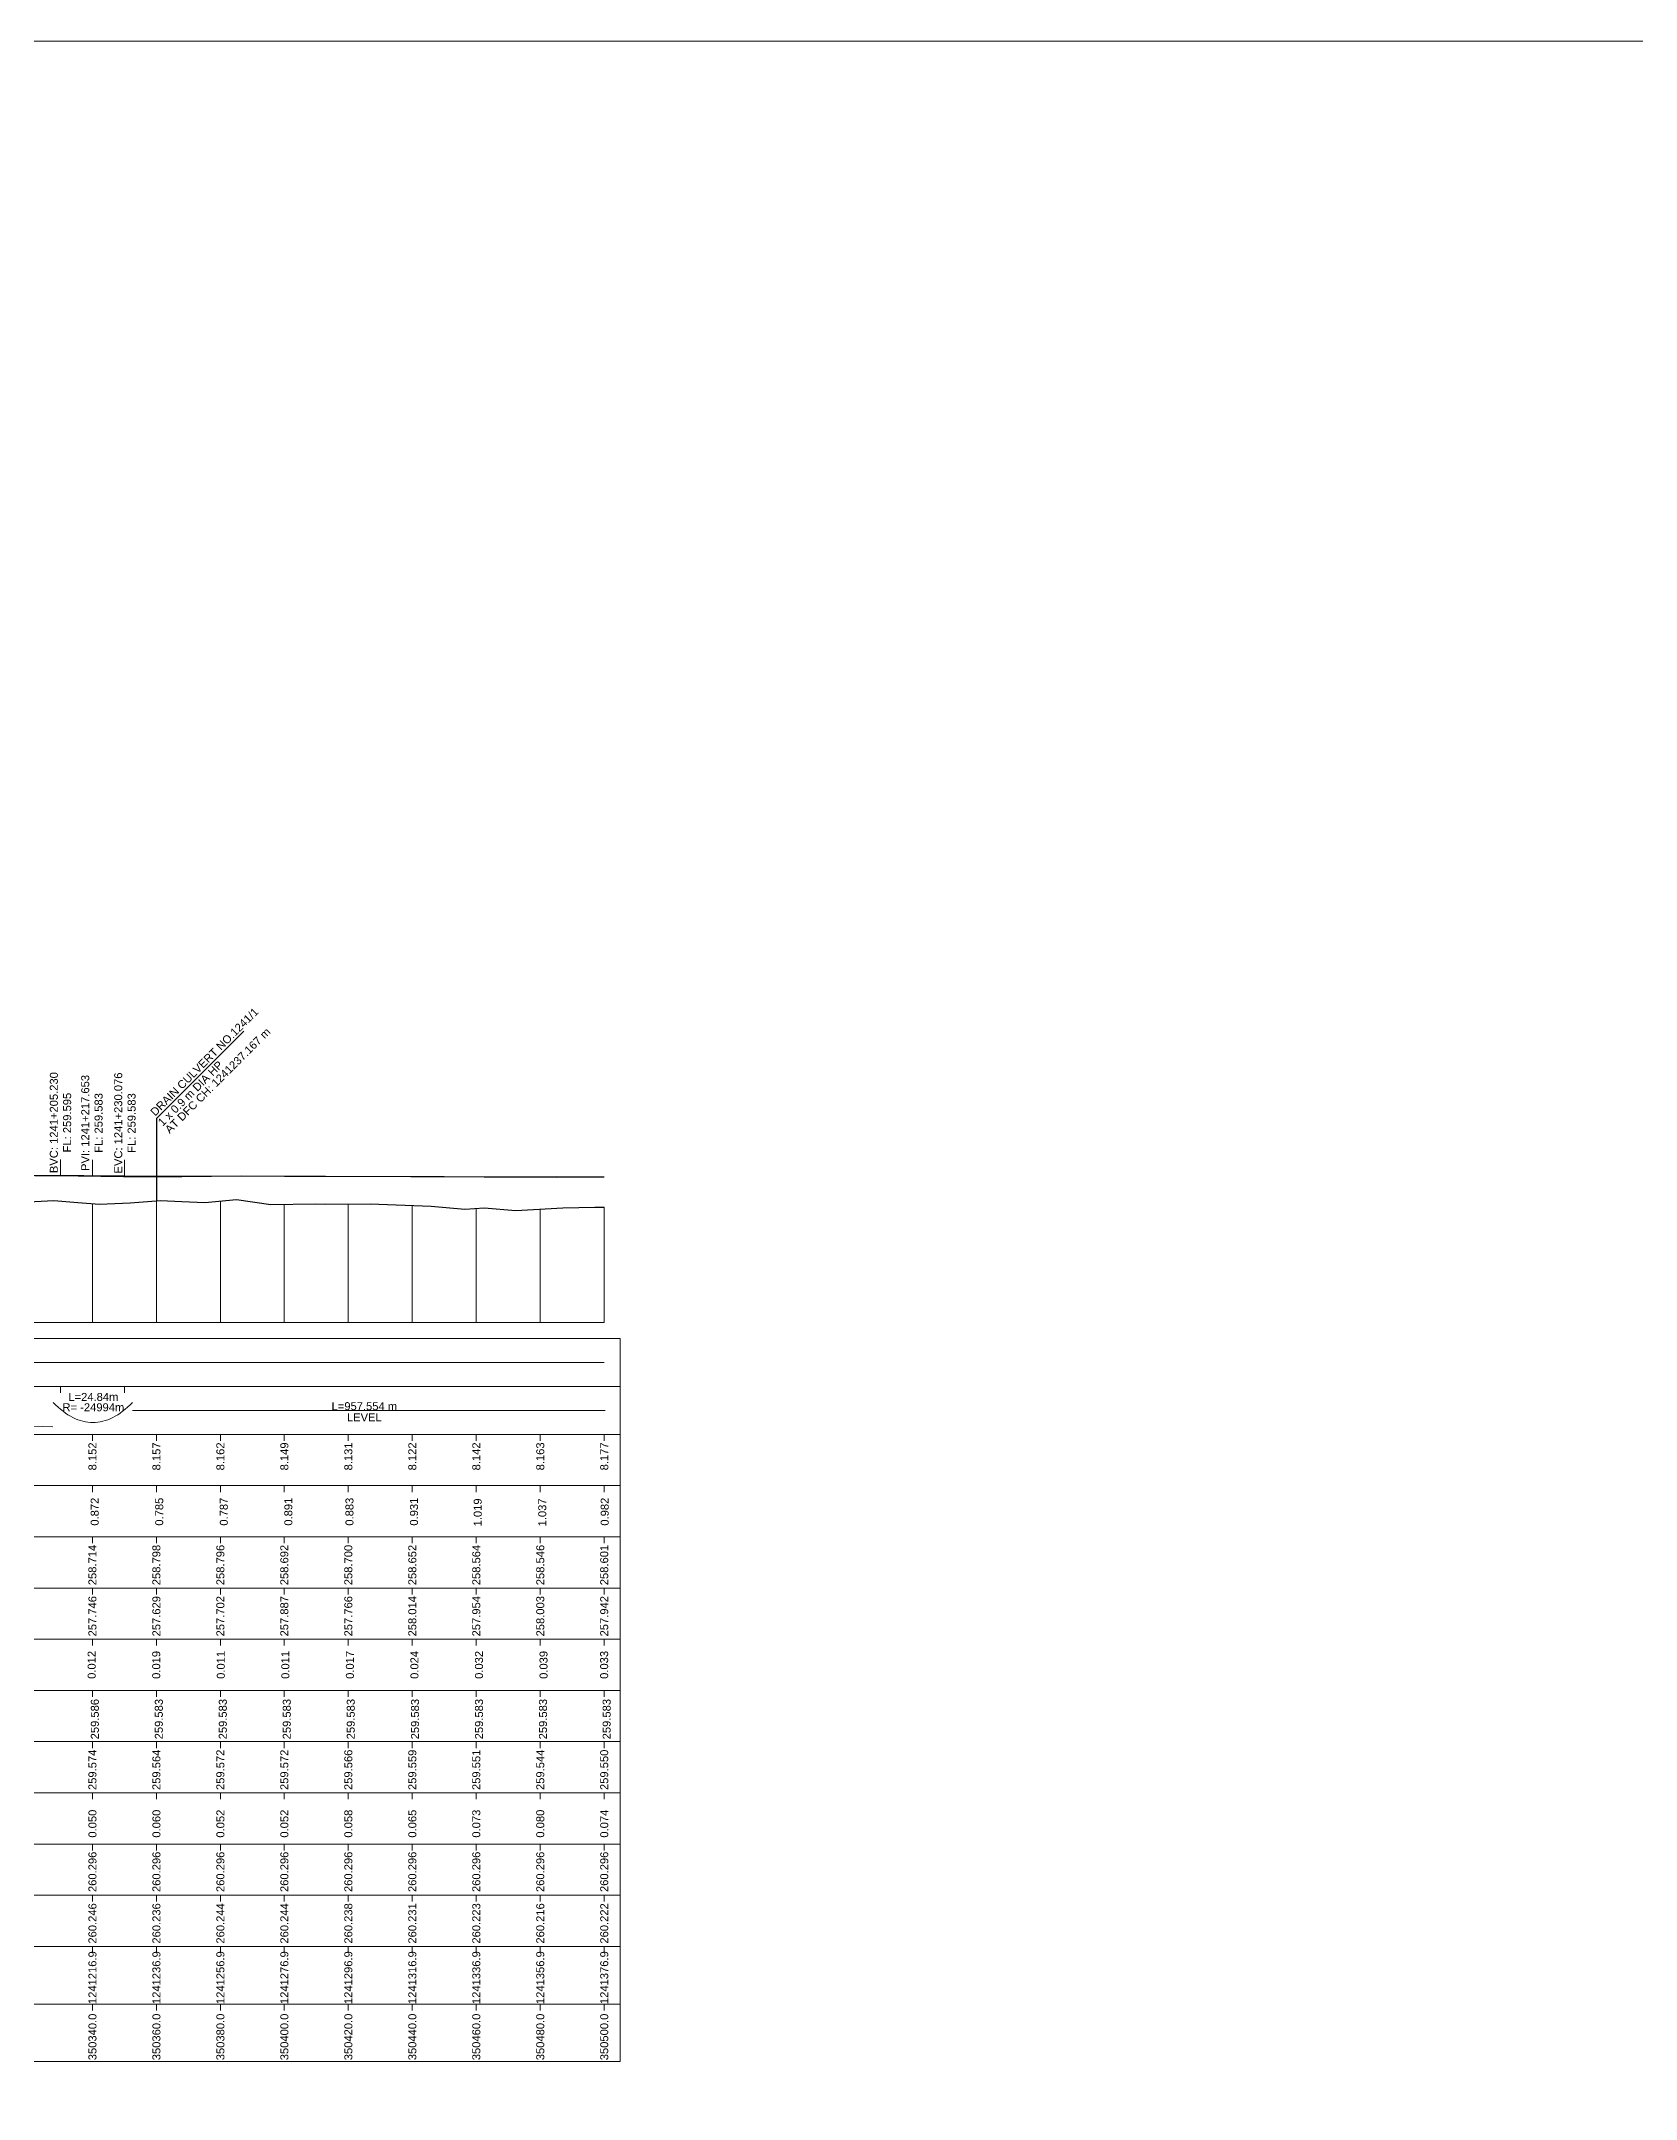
# Model space of a CAD drawing. Header units: metres. Extents: x 17822 to 25831, y -5762 to -4600.
# Drawn here: x 18324 to 18823, y -5243 to -4600 of the extents above; entities that cross this region are included whole.
import ezdxf
from ezdxf.enums import TextEntityAlignment as Align

# ---------------------------------------------------------------- set-up
doc = ezdxf.new("R2010")
doc.units = ezdxf.units.M
doc.header["$MEASUREMENT"] = 0
doc.layers.get('0').update_dxf_attribs({"lineweight": 0})
for name, color, linetype, lineweight in [('C-PROF-LABL-DG', 1, 'Continuous', 25), ('LS BVC-PVI-EVC TEXT', 10, 'Continuous', 0), ('LS DATUM X', 7, 'Continuous', 0), ('LS EXG GL', 7, 'Continuous', 0), ('LS EXG IR CH', 7, 'Continuous', 0), ('LS EXG RL', 7, 'Continuous', 0), ('LS EXG. FL', 7, 'Continuous', 0), ('LS EXG. GL AT PRO. TOE', 7, 'Continuous', 0), ('LS FRAME', 7, 'Continuous', 0), ('LS HORIZONTAL ALIGNMENT', 10, 'Continuous', 0), ('LS PRL-ERL', 10, 'Continuous', 0), ('LS PRO. DFCC CH', 10, 'Continuous', 0), ('LS PRO. RL', 10, 'Continuous', 0), ('LS PROFILE EXG FL', 7, 'Continuous', 25), ('LS PROFILE EXG GL', 7, 'Continuous', 30), ('LS PROFILE PRO FL', 1, 'Continuous', 30), ('LS TICKS', 7, 'Continuous', 0), ('LS TRACK CENTER', 10, 'Continuous', 0), ('LS VERTICAL ALIGNMENT', 10, 'Continuous', 0), ('Profile Grid', 7, 'Continuous', 0), ('Profile Vertical Alignment', 7, 'Continuous', 0), ('Proposed Formation Level', 7, 'Continuous', 0)]:
    doc.layers.add(name, color=color, linetype=linetype, lineweight=lineweight)
doc.layers.add('LS DRAIN CULVERT', color=10, linetype='Continuous')
doc.styles.add('Arial', font='arial.ttf')
doc.styles.get("Standard").update_dxf_attribs({"font": 'arial.ttf'})
doc.styles.add('Style-Arial', font='arial.ttf')

msp = doc.modelspace()

# ---------------------------------------------------------------- linework, layer by layer
at = {"color": 3}
msp.add_lwpolyline([(25831.2, -4599.61), (17821.7, -4599.61), (17821.7, -5762.01), (25831.2, -5762.01)], close=True, dxfattribs=at)
at = {"layer": 'LS BVC-PVI-EVC TEXT'}
for p, q in [((18330.06, -4954.07), (18330.06, -4949.07)), ((18340.06, -4954.17), (18340.06, -4949.17)), ((18350.06, -4954.19), (18350.06, -4949.19))]:
    msp.add_line(p, q, dxfattribs=at)
at = {"layer": 'LS DATUM X', "color": 7, "linetype": 'Continuous', "lineweight": 0}
msp.add_line((18000, -5000), (18499.99, -5000), dxfattribs=at)
at = {"layer": 'LS DRAIN CULVERT'}
msp.add_lwpolyline([(18387.32, -4908.98), (18359.99, -4936.31), (18359.99, -4962.02)], dxfattribs=at)
at = {"layer": 'LS FRAME', "flags": 128}
for points in [[(17995, -5020), (18505, -5020), (18505, -5005), (17995, -5005), (17995, -5020)], [(17995, -5035), (18505, -5035), (18505, -5020), (17995, -5020), (17995, -5035)], [(17995, -5051), (18505, -5051), (18505, -5035), (17995, -5035), (17995, -5051)], [(17995, -5067), (18505, -5067), (18505, -5051), (17995, -5051), (17995, -5067)], [(17995, -5083), (18505, -5083), (18505, -5067), (17995, -5067), (17995, -5083)], [(17995, -5099), (18505, -5099), (18505, -5083), (17995, -5083), (17995, -5099)], [(17995, -5115), (18505, -5115), (18505, -5099), (17995, -5099), (17995, -5115)], [(17995, -5131), (18505, -5131), (18505, -5115), (17995, -5115), (17995, -5131)], [(17995, -5147), (18505, -5147), (18505, -5131), (17995, -5131), (17995, -5147)], [(17995, -5163), (18505, -5163), (18505, -5147), (17995, -5147), (17995, -5163)], [(17995, -5179), (18505, -5179), (18505, -5163), (17995, -5163), (17995, -5179)], [(17995, -5195), (18505, -5195), (18505, -5179), (17995, -5179), (17995, -5195)], [(17995, -5213), (18505, -5213), (18505, -5195), (17995, -5195), (17995, -5213)], [(17995, -5231), (18505, -5231), (18505, -5213), (17995, -5213), (17995, -5231)]]:
    msp.add_lwpolyline(points, close=True, dxfattribs=at)
at = {"layer": 'LS HORIZONTAL ALIGNMENT', "flags": 128}
msp.add_lwpolyline([(18000, -5012.5), (18499.99, -5012.5)], dxfattribs=at)
at = {"layer": 'LS PROFILE EXG FL'}
msp.add_lwpolyline([(18322.02, -4954.06), (18335.49, -4954.21), (18349.68, -4954.36), (18367.93, -4954.36), (18386.51, -4954.24), (18412.82, -4954.31), (18439.57, -4954.41), (18462.48, -4954.5), (18484.93, -4954.58), (18500, -4954.5)], dxfattribs=at)
at = {"layer": 'LS PROFILE EXG GL', "flags": 128}
msp.add_lwpolyline([(18318.03, -4962.39), (18327.94, -4961.91), (18327.94, -4961.91), (18335.48, -4962.51), (18335.48, -4962.51), (18342.21, -4963.04), (18351.77, -4962.67), (18351.77, -4962.67), (18361.24, -4961.93), (18367.92, -4962.21), (18375.18, -4962.51), (18385.06, -4961.55), (18385.06, -4961.55), (18395.8, -4963.12), (18409.67, -4962.97), (18412.81, -4963.06), (18412.81, -4963.06), (18426.82, -4962.95), (18426.82, -4962.95), (18445.93, -4963.71), (18445.93, -4963.71), (18445.93, -4963.71), (18456.37, -4964.61), (18456.37, -4964.61), (18456.37, -4964.61), (18462.47, -4964.18), (18462.47, -4964.18), (18472.31, -4964.98), (18487.09, -4964.14), (18487.09, -4964.14), (18487.09, -4964.14), (18497.11, -4963.99), (18499.99, -4963.99)], dxfattribs=at)
at = {"layer": 'LS PROFILE PRO FL', "flags": 128}
msp.add_lwpolyline([(18000, -4950.79), (18330.06, -4954.07), (18330.48, -4954.08), (18330.91, -4954.08), (18331.33, -4954.08), (18331.76, -4954.09), (18332.18, -4954.09), (18332.61, -4954.1), (18333.04, -4954.1), (18333.46, -4954.1), (18333.89, -4954.11), (18334.31, -4954.11), (18334.74, -4954.11), (18335.16, -4954.12), (18335.59, -4954.12), (18336.01, -4954.12), (18336.44, -4954.13), (18336.87, -4954.13), (18337.29, -4954.13), (18337.72, -4954.14), (18338.14, -4954.14), (18338.57, -4954.14), (18338.99, -4954.14), (18339.42, -4954.15), (18339.84, -4954.15), (18340.27, -4954.15), (18340.69, -4954.16), (18341.12, -4954.16), (18341.55, -4954.16), (18341.97, -4954.16), (18342.4, -4954.16), (18342.82, -4954.17), (18343.25, -4954.17), (18343.67, -4954.17), (18344.1, -4954.17), (18344.52, -4954.17), (18344.95, -4954.18), (18345.38, -4954.18), (18345.8, -4954.18), (18346.23, -4954.18), (18346.65, -4954.18), (18347.08, -4954.18), (18347.5, -4954.18), (18347.93, -4954.19), (18348.35, -4954.19), (18348.78, -4954.19), (18349.21, -4954.19), (18349.63, -4954.19), (18350.06, -4954.19), (18499.99, -4954.48)], dxfattribs=at)
at = {"layer": 'LS TICKS', "color": 7, "linetype": 'Continuous', "lineweight": 0, "flags": 128}
for points in [[(18330.06, -5022), (18330.06, -5020)], [(18350.06, -5022), (18350.06, -5020)], [(18339.99, -5037), (18339.99, -5035)], [(18359.99, -5037), (18359.99, -5035)], [(18379.99, -5037), (18379.99, -5035)], [(18399.98, -5037), (18399.98, -5035)], [(18419.99, -5037), (18419.99, -5035)], [(18440, -5037), (18440, -5035)], [(18460, -5037), (18460, -5035)], [(18480, -5037), (18480, -5035)], [(18499.99, -5037), (18499.99, -5035)], [(18339.99, -5053), (18339.99, -5051)], [(18359.99, -5053), (18359.99, -5051)], [(18379.99, -5053), (18379.99, -5051)], [(18399.98, -5053), (18399.98, -5051)], [(18419.99, -5053), (18419.99, -5051)], [(18440, -5053), (18440, -5051)], [(18460, -5053), (18460, -5051)], [(18480, -5053), (18480, -5051)], [(18499.99, -5053), (18499.99, -5051)], [(18339.99, -5069), (18339.99, -5067)], [(18359.99, -5069), (18359.99, -5067)], [(18379.99, -5069), (18379.99, -5067)], [(18399.98, -5069), (18399.98, -5067)], [(18419.99, -5069), (18419.99, -5067)], [(18440, -5069), (18440, -5067)], [(18460, -5069), (18460, -5067)], [(18480, -5069), (18480, -5067)], [(18499.99, -5069), (18499.99, -5067)], [(18339.99, -5085), (18339.99, -5083)], [(18359.99, -5085), (18359.99, -5083)], [(18379.99, -5085), (18379.99, -5083)], [(18399.98, -5085), (18399.98, -5083)], [(18419.99, -5085), (18419.99, -5083)], [(18440, -5085), (18440, -5083)], [(18460, -5085), (18460, -5083)], [(18480, -5085), (18480, -5083)], [(18499.99, -5085), (18499.99, -5083)], [(18339.99, -5101), (18339.99, -5099)], [(18359.99, -5101), (18359.99, -5099)], [(18379.99, -5101), (18379.99, -5099)], [(18399.98, -5101), (18399.98, -5099)], [(18419.99, -5101), (18419.99, -5099)], [(18440, -5101), (18440, -5099)], [(18460, -5101), (18460, -5099)], [(18480, -5101), (18480, -5099)], [(18499.99, -5101), (18499.99, -5099)], [(18339.99, -5117), (18339.99, -5115)], [(18359.99, -5117), (18359.99, -5115)], [(18379.99, -5117), (18379.99, -5115)], [(18399.98, -5117), (18399.98, -5115)], [(18419.99, -5117), (18419.99, -5115)], [(18440, -5117), (18440, -5115)], [(18460, -5117), (18460, -5115)], [(18480, -5117), (18480, -5115)], [(18499.99, -5117), (18499.99, -5115)], [(18339.99, -5133), (18339.99, -5131)], [(18359.99, -5133), (18359.99, -5131)], [(18379.99, -5133), (18379.99, -5131)], [(18399.98, -5133), (18399.98, -5131)], [(18419.99, -5133), (18419.99, -5131)], [(18440, -5133), (18440, -5131)], [(18460, -5133), (18460, -5131)], [(18480, -5133), (18480, -5131)], [(18499.99, -5133), (18499.99, -5131)], [(18339.99, -5149), (18339.99, -5147)], [(18359.99, -5149), (18359.99, -5147)], [(18379.99, -5149), (18379.99, -5147)], [(18399.98, -5149), (18399.98, -5147)], [(18419.99, -5149), (18419.99, -5147)], [(18440, -5149), (18440, -5147)], [(18460, -5149), (18460, -5147)], [(18480, -5149), (18480, -5147)], [(18499.99, -5149), (18499.99, -5147)], [(18339.99, -5165), (18339.99, -5163)], [(18359.99, -5165), (18359.99, -5163)], [(18379.99, -5165), (18379.99, -5163)], [(18399.98, -5165), (18399.98, -5163)], [(18419.99, -5165), (18419.99, -5163)], [(18440, -5165), (18440, -5163)], [(18460, -5165), (18460, -5163)], [(18480, -5165), (18480, -5163)], [(18499.99, -5165), (18499.99, -5163)], [(18339.99, -5181), (18339.99, -5179)], [(18359.99, -5181), (18359.99, -5179)], [(18379.99, -5181), (18379.99, -5179)], [(18399.98, -5181), (18399.98, -5179)], [(18419.99, -5181), (18419.99, -5179)], [(18440, -5181), (18440, -5179)], [(18460, -5181), (18460, -5179)], [(18480, -5181), (18480, -5179)], [(18499.99, -5181), (18499.99, -5179)], [(18339.99, -5197), (18339.99, -5195)], [(18359.99, -5197), (18359.99, -5195)], [(18379.99, -5197), (18379.99, -5195)], [(18399.98, -5197), (18399.98, -5195)], [(18419.99, -5197), (18419.99, -5195)], [(18440, -5197), (18440, -5195)], [(18460, -5197), (18460, -5195)], [(18480, -5197), (18480, -5195)], [(18499.99, -5197), (18499.99, -5195)], [(18339.99, -5215), (18339.99, -5213)], [(18359.99, -5215), (18359.99, -5213)], [(18379.99, -5215), (18379.99, -5213)], [(18399.98, -5215), (18399.98, -5213)], [(18419.99, -5215), (18419.99, -5213)], [(18440, -5215), (18440, -5213)], [(18460, -5215), (18460, -5213)], [(18480, -5215), (18480, -5213)], [(18499.99, -5215), (18499.99, -5213)]]:
    msp.add_lwpolyline(points, dxfattribs=at)
at = {"layer": 'LS VERTICAL ALIGNMENT', "flags": 128}
for points in [[(18000, -5022.25), (18327.63, -5032.67)], [(18352.48, -5027.5), (18500.31, -5027.5)]]:
    msp.add_lwpolyline(points, dxfattribs=at)
at = {"layer": 'Profile Grid', "linetype": 'Continuous', "lineweight": 0, "flags": 128}
for points in [[(18339.99, -5000), (18339.99, -4962.86)], [(18359.99, -5000), (18359.99, -4962.02)], [(18379.99, -5000), (18379.99, -4962.04)], [(18399.98, -5000), (18399.98, -4963.08)], [(18419.99, -5000), (18419.99, -4963)], [(18440, -5000), (18440, -4963.48)], [(18499.99, -5000), (18499.99, -4963.99)], [(18460, -5000), (18460, -4964.36)], [(18480, -5000), (18480, -4964.54)]]:
    msp.add_lwpolyline(points, dxfattribs=at)
at = {"layer": 'Profile Vertical Alignment', "color": 1, "linetype": 'Continuous', "lineweight": 0, "flags": 128}
msp.add_lwpolyline([(18327.7, -5025), (18328.48, -5025.76), (18329.25, -5026.47), (18330.03, -5027.14), (18330.81, -5027.75), (18331.58, -5028.32), (18332.36, -5028.84), (18333.13, -5029.3), (18333.91, -5029.72), (18334.69, -5030.09), (18335.46, -5030.41), (18336.24, -5030.68), (18337.02, -5030.9), (18337.79, -5031.08), (18338.57, -5031.2), (18339.35, -5031.27), (18340.9, -5031.27), (18341.68, -5031.2), (18342.45, -5031.08), (18343.23, -5030.9), (18344, -5030.68), (18344.78, -5030.41), (18345.56, -5030.09), (18346.33, -5029.72), (18347.11, -5029.3), (18347.89, -5028.84), (18348.66, -5028.32), (18349.44, -5027.75), (18350.22, -5027.14), (18350.99, -5026.47), (18351.77, -5025.76), (18352.55, -5025)], dxfattribs=at)

# ---------------------------------------------------------------- texts
at = {"layer": 'C-PROF-LABL-DG', "color": 1, "linetype": 'Continuous', "lineweight": 25, "char_height": 2.5, "attachment_point": 5, "rotation": 90, "style": 'Arial'}
for s, insert in [('BVC: 1241+205.230\\PFL: 259.595', (18330.03, -4937.56)), ('PVI: 1241+217.653\\PFL: 259.583', (18339.85, -4937.66)), ('EVC: 1241+230.076\\PFL: 259.583', (18350.17, -4937.69))]:
    msp.add_mtext(s, dxfattribs=dict(at, insert=insert))
at = {"layer": 'LS DRAIN CULVERT'}
for s, p in [('DRAIN CULVERT NO.1241/1 ', (18359.61, -4935.7)), ('AT DFC CH: 1241237.167 m', (18364.16, -4941.14)), ('1 x 0.9 m DIA HP', (18361.96, -4938.85))]:
    msp.add_text(s, height=2.5, rotation=44.95988, dxfattribs=at).set_placement(p)
at = {"layer": 'LS EXG GL', "style": 'Style-Arial'}
for s, p in [('258.714', (18339.99, -5069.5)), ('258.798', (18359.99, -5069.5)), ('258.796', (18379.99, -5069.5)), ('258.692', (18399.98, -5069.5)), ('258.700', (18419.99, -5069.5)), ('258.652', (18440, -5069.5)), ('258.564', (18460, -5069.5)), ('258.546', (18480, -5069.5)), ('258.601', (18499.99, -5069.5))]:
    msp.add_text(s, height=2.5, rotation=90, dxfattribs=at).set_placement(p, align=Align.MIDDLE_RIGHT)
at = {"layer": 'LS EXG IR CH', "style": 'Style-Arial'}
for s, p in [('350340.0', (18340, -5216)), ('350360.0', (18360, -5216)), ('350380.0', (18380, -5216)), ('350400.0', (18400, -5216)), ('350420.0', (18420, -5216)), ('350440.0', (18440, -5216)), ('350460.0', (18460, -5216)), ('350480.0', (18480, -5216)), ('350500.0', (18500, -5216))]:
    msp.add_text(s, height=2.5, rotation=90, dxfattribs=at).set_placement(p, align=Align.MIDDLE_RIGHT)
at = {"layer": 'LS EXG RL', "style": 'Style-Arial'}
for s, p in [('260.246', (18340, -5181.5)), ('260.236', (18360, -5181.5)), ('260.244', (18380, -5181.5)), ('260.244', (18400, -5181.5)), ('260.238', (18420, -5181.5)), ('260.231', (18440, -5181.5)), ('260.223', (18460, -5181.5)), ('260.216', (18480, -5181.5)), ('260.222', (18500, -5181.5))]:
    msp.add_text(s, height=2.5, rotation=90, dxfattribs=at).set_placement(p, align=Align.MIDDLE_RIGHT)
at = {"layer": 'LS EXG. FL'}
for s, p in [('259.574', (18339.99, -5133.5)), ('259.564', (18359.99, -5133.5)), ('259.572', (18379.99, -5133.5)), ('259.572', (18399.98, -5133.5)), ('259.566', (18419.99, -5133.5)), ('259.559', (18440, -5133.5)), ('259.551', (18460, -5133.5)), ('259.544', (18480, -5133.5)), ('259.550', (18499.99, -5133.5))]:
    msp.add_text(s, height=2.5, rotation=90, dxfattribs=at).set_placement(p, align=Align.MIDDLE_RIGHT)
at = {"layer": 'LS EXG. GL AT PRO. TOE'}
for s, p in [('257.746', (18339.99, -5085.5)), ('257.629', (18359.99, -5085.5)), ('257.702', (18379.99, -5085.5)), ('257.887', (18399.98, -5085.5)), ('257.766', (18419.99, -5085.5)), ('258.014', (18440, -5085.5)), ('257.954', (18460, -5085.5)), ('258.003', (18480, -5085.5)), ('257.942', (18499.99, -5085.5))]:
    msp.add_text(s, height=2.5, rotation=90, dxfattribs=at).set_placement(p, align=Align.MIDDLE_RIGHT)
at = {"layer": 'LS PRL-ERL'}
for s, p in [('0.050', (18341.25, -5161)), ('0.060', (18361.25, -5161)), ('0.052', (18381.25, -5161)), ('0.052', (18401.25, -5161)), ('0.058', (18421.25, -5161)), ('0.065', (18441.25, -5161)), ('0.073', (18461.25, -5161)), ('0.080', (18481.25, -5161)), ('0.074', (18501.25, -5161))]:
    msp.add_text(s, height=2.5, rotation=90, dxfattribs=at).set_placement(p)
at = {"layer": 'LS PRO. DFCC CH'}
for s, p in [('1241216.9', (18341.25, -5213)), ('1241236.9', (18361.25, -5213)), ('1241256.9', (18381.25, -5213)), ('1241276.9', (18401.25, -5213)), ('1241296.9', (18421.25, -5213)), ('1241316.9', (18441.25, -5213)), ('1241336.9', (18461.25, -5213)), ('1241356.9', (18481.25, -5213)), ('1241376.9', (18501.25, -5213))]:
    msp.add_text(s, height=2.5, rotation=90, dxfattribs=at).set_placement(p)
at = {"layer": 'LS PRO. RL'}
for p in [(18341.25, -5178), (18361.25, -5178), (18381.25, -5178), (18401.25, -5178), (18421.25, -5178), (18441.25, -5178), (18461.25, -5178), (18481.25, -5178), (18501.25, -5178)]:
    msp.add_text('260.296', height=2.5, rotation=90, dxfattribs=at).set_placement(p)
at = {"layer": 'LS TRACK CENTER', "style": 'Style-Arial'}
for s, p in [('8.152', (18340, -5037.5)), ('8.157', (18360, -5037.5)), ('8.162', (18380, -5037.5)), ('8.149', (18400, -5037.5)), ('8.131', (18420, -5037.5)), ('8.122', (18440, -5037.5)), ('8.142', (18460, -5037.5)), ('8.163', (18480, -5037.5)), ('8.177', (18500, -5037.5))]:
    msp.add_text(s, height=2.5, rotation=90, dxfattribs=at).set_placement(p, align=Align.MIDDLE_RIGHT)
at = {"layer": 'LS VERTICAL ALIGNMENT', "insert": (18425, -5027.92), "char_height": 2.5, "attachment_point": 5, "line_spacing_factor": 0.84, "style": 'Style-Arial'}
msp.add_mtext('L={\\C1;957.55}4 m\\PLEVEL', dxfattribs=at)
at = {"layer": 'Profile Vertical Alignment', "color": 1, "insert": (18340.29, -5024.92), "char_height": 2.5, "attachment_point": 5, "line_spacing_factor": 0.776524, "style": 'Style-Arial'}
msp.add_mtext('L=24.84m\\PR= -24994m', dxfattribs=at)
at = {"layer": 'Proposed Formation Level', "color": 1, "style": 'Style-Arial'}
for s, p in [('0.872', (18341.95, -5063.51)), ('0.785', (18362.13, -5063.51)), ('0.787', (18382.31, -5063.51)), ('0.891', (18402.49, -5063.51)), ('0.883', (18421.6, -5063.51)), ('0.931', (18441.77, -5063.51)), ('1.019', (18461.69, -5063.74)), ('1.037', (18481.87, -5063.74)), ('0.982', (18501.39, -5063.51)), ('0.012', (18341.01, -5111.39)), ('0.019', (18361.19, -5111.39)), ('0.011', (18381.37, -5111.39)), ('0.011', (18401.55, -5111.39)), ('0.017', (18421.73, -5111.39)), ('0.024', (18441.91, -5111.39)), ('0.032', (18462.09, -5111.39)), ('0.039', (18482.27, -5111.39)), ('0.033', (18501.22, -5111.39))]:
    msp.add_text(s, height=2.5, rotation=90, dxfattribs=at).set_placement(p)
for s, p in [('259.586', (18340.75, -5123.97)), ('259.583', (18360.75, -5123.97)), ('259.583', (18380.75, -5123.97)), ('259.583', (18400.75, -5123.97)), ('259.583', (18420.75, -5123.97)), ('259.583', (18440.85, -5123.97)), ('259.583', (18460.85, -5123.97)), ('259.583', (18480.85, -5123.97)), ('259.583', (18500.75, -5123.97))]:
    msp.add_text(s, height=2.5, rotation=90, dxfattribs=at).set_placement(p, align=Align.MIDDLE_CENTER)

doc.saveas('drawing.dxf')
